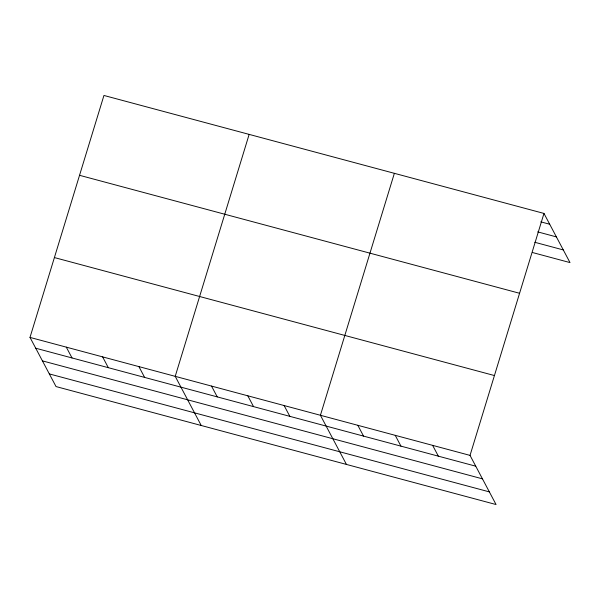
<?xml version="1.0" encoding="UTF-8"?>
<svg xmlns="http://www.w3.org/2000/svg" width="600" height="600" viewBox="0 0 600 600"><rect width="100%" height="100%" fill="white"/><g stroke="black" fill="none" stroke-linecap="round" stroke-linejoin="round"><path stroke-width="0.9" d="M543.975 213.435L470.033 455.393L496.058 504.54L56.025 386.565L30 337.41L103.942 95.46L543.975 213.435L570 262.59L532.597 252.555M249.15 134.392L175.215 376.343L201.233 425.498M394.365 173.325L320.423 415.275L346.447 464.43M540.787 221.85L549.697 224.235M537.697 231.877L556.395 236.895M534.803 242.288L563.303 249.93M79.537 175.305L519.577 293.28M54.398 257.565L494.438 375.548M30 337.41L470.033 455.393M35.723 348.218L475.755 466.192M42.42 360.87L482.452 478.845M49.32 373.913L489.36 491.888M432.63 445.365L438.353 456.165M395.228 435.338L400.95 446.138M357.825 425.303L363.548 436.11M284.123 405.548L289.837 416.347M247.815 395.812L253.538 406.612M211.515 386.077L217.237 396.885M138.907 366.615L144.63 377.415M102.608 356.88L108.323 367.68M66.3 347.145L72.023 357.952"/></g></svg>
